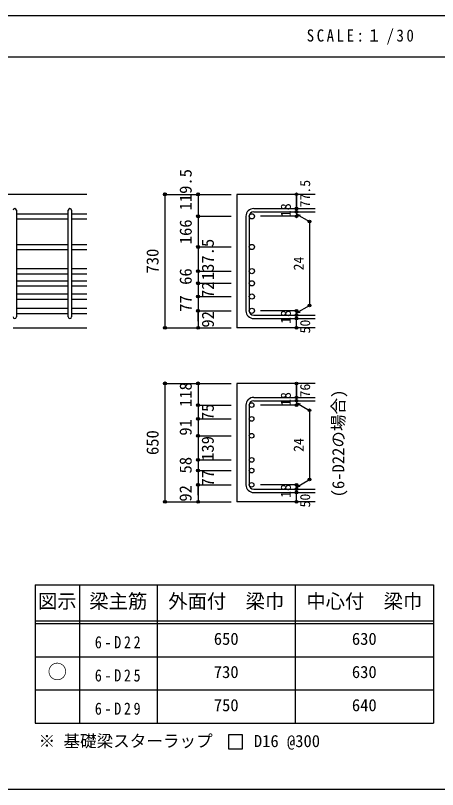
# Model space of a CAD drawing. Units: millimetres at full size, sheet at 1:30; details may follow other scales. Extents: x -5973 to 5954, y -4195 to 4201.
# Drawn here: x 1340 to 3633, y 3 to 4201 of the extents above; entities that cross this region are included whole.
import ezdxf
from ezdxf.enums import TextEntityAlignment as Align

# ---------------------------------------------------------------- set-up
doc = ezdxf.new("R2010")
doc.units = ezdxf.units.MM
doc.header["$LTSCALE"] = 30
doc.header["$PDMODE"] = 32
doc.header["$PDSIZE"] = 15
for name, color, linetype in [('0-1_躯体線', 2, 'Continuous'), ('0-5_基礎梁筋', 7, 'Continuous'), ('0-6_スタラップ筋', 7, 'Continuous'), ('0-7_文字', 4, 'Continuous'), ('0-D_寸法', 4, 'Continuous'), ('6-7_文字', 7, 'Continuous'), ('6-E_枠', 7, 'Continuous'), ('F-0_枠', 6, 'Continuous')]:
    doc.layers.add(name, color=color, linetype=linetype)
doc.styles.add('ＭＳ ゴシック', font='')
doc.styles.get('ＭＳ ゴシック').set_extended_font_data('MS Gothic')

msp = doc.modelspace()

# ---------------------------------------------------------------- linework, layer by layer
at = {"layer": '0-1_躯体線'}
for p, q in [((1727.44, 3231.03), (-222.56, 3231.03)), ((2967.44, 3231.03), (2542.44, 3231.03)), ((2542.44, 3231.03), (2542.44, 2507.53)), ((1327.44, 2507.53), (1727.44, 2507.53)), ((2967.44, 2507.53), (2542.44, 2507.53)), ((2967.44, 2205.67), (2542.44, 2205.67)), ((2542.44, 2205.67), (2542.44, 1563.67)), ((2967.44, 1563.67), (2542.44, 1563.67))]:
    msp.add_line(p, q, dxfattribs=at)
at = {"layer": '0-5_基礎梁筋'}
for p, q in [((1345.44, 3125.83), (1627.44, 3125.83)), ((1645.44, 3125.83), (1727.44, 3125.83)), ((1345.44, 3097.83), (1627.44, 3097.83)), ((1645.44, 3097.83), (1727.44, 3097.83)), ((1345.44, 2959.53), (1627.44, 2959.53)), ((1645.44, 2959.53), (1727.44, 2959.53)), ((1345.44, 2931.53), (1627.44, 2931.53)), ((1645.44, 2931.53), (1727.44, 2931.53)), ((1345.44, 2828.53), (1627.44, 2828.53)), ((1645.44, 2828.53), (1727.44, 2828.53)), ((1345.44, 2800.53), (1627.44, 2800.53)), ((1645.44, 2800.53), (1727.44, 2800.53)), ((1345.44, 2762.53), (1627.44, 2762.53)), ((1345.44, 2734.53), (1627.44, 2734.53)), ((1645.44, 2762.53), (1727.44, 2762.53)), ((1645.44, 2734.53), (1727.44, 2734.53)), ((1345.44, 2690.53), (1627.44, 2690.53)), ((1645.44, 2690.53), (1727.44, 2690.53)), ((1345.44, 2662.53), (1627.44, 2662.53)), ((1645.44, 2662.53), (1727.44, 2662.53)), ((1345.44, 2613.53), (1627.44, 2613.53)), ((1645.44, 2613.53), (1727.44, 2613.53)), ((1345.44, 2585.53), (1627.44, 2585.53)), ((1645.44, 2585.53), (1727.44, 2585.53))]:
    msp.add_line(p, q, dxfattribs=at)
at = {"layer": '0-5_基礎梁筋', "color": 3}
for centre, radius in [((2624.44, 3111.83), 14), ((2624.44, 2945.53), 14), ((2624.44, 2814.53), 14), ((2624.44, 2748.53), 14), ((2624.44, 2676.53), 14), ((2624.44, 2599.53), 14), ((2622.94, 2087.97), 12.5), ((2622.94, 2012.97), 12.5), ((2622.94, 1921.67), 12.5), ((2622.94, 1790.67), 12.5), ((2622.94, 1732.67), 12.5), ((2622.94, 1655.67), 12.5)]:
    msp.add_circle(centre, radius, dxfattribs=at)
at = {"layer": '0-6_スタラップ筋'}
for p, q in [((2634.44, 3153.83), (2967.44, 3153.83)), ((1345.44, 3144.83), (1345.44, 2566.53)), ((1627.44, 2566.53), (1627.44, 3144.83)), ((1645.44, 3144.83), (1645.44, 2566.53)), ((2592.44, 3111.83), (2592.44, 2599.53)), ((2610.44, 3111.83), (2610.44, 2599.53)), ((2634.44, 3135.83), (2967.44, 3135.83)), ((2634.44, 2575.53), (2967.44, 2575.53)), ((2634.44, 2557.53), (2967.44, 2557.53)), ((2634.44, 2129.97), (2967.44, 2129.97)), ((2634.44, 2111.97), (2967.44, 2111.97)), ((2592.44, 2087.97), (2592.44, 1655.67)), ((2610.44, 2087.97), (2610.44, 1655.67)), ((2634.44, 1631.67), (2967.44, 1631.67)), ((2634.44, 1613.67), (2967.44, 1613.67))]:
    msp.add_line(p, q, dxfattribs=at)
for centre, radius, start, end in [((1336.44, 3144.83), 9, 0, 180), ((1636.44, 3144.83), 9, 0, 180), ((2634.44, 3111.83), 42, 90, 180), ((2634.44, 3111.83), 24, 90, 180), ((1336.44, 2566.53), 9, 180, 0), ((1636.44, 2566.53), 9, 180, 0), ((2634.44, 2599.53), 42, 180, 270), ((2634.44, 2599.53), 24, 180, 270), ((2634.44, 2087.97), 42, 90, 180), ((2634.44, 2087.97), 24, 90, 180), ((2634.44, 1655.67), 42, 180, 270), ((2634.44, 1655.67), 24, 180, 270)]:
    msp.add_arc(centre, radius, start, end, dxfattribs=at)
at = {"layer": '0-D_寸法'}
for p, q in [((2152.44, 3231.03), (2332.44, 3231.03)), ((2152.44, 3231.03), (2332.44, 3231.03)), ((2152.44, 3231.03), (2152.44, 2507.53)), ((2332.44, 3231.03), (2512.44, 3231.03)), ((2332.44, 3231.03), (2512.44, 3231.03)), ((2332.44, 3231.03), (2332.44, 2507.53)), ((2867.44, 3153.83), (2867.44, 3231.03)), ((2867.44, 3231.03), (2867.44, 3153.83)), ((2867.44, 3135.83), (2867.44, 3153.83)), ((2332.44, 3111.83), (2512.44, 3111.83)), ((2332.44, 3111.83), (2512.44, 3111.83)), ((2867.44, 3111.83), (2671.35, 3111.83)), ((2867.44, 3135.83), (2867.44, 3111.83)), ((2867.44, 3123.83), (2937.5, 3083.39)), ((2867.44, 3123.83), (2886.76, 3118.66)), ((2937.5, 3083.39), (2937.5, 2627.98)), ((2332.44, 2945.53), (2512.44, 2945.53)), ((2332.44, 2945.53), (2512.44, 2945.53)), ((2332.44, 2814.53), (2512.44, 2814.53)), ((2332.44, 2748.53), (2512.44, 2748.53)), ((2332.44, 2676.53), (2512.44, 2676.53)), ((2867.44, 2587.53), (2937.5, 2627.98)), ((2332.44, 2599.53), (2512.44, 2599.53)), ((2332.44, 2543.57), (2332.44, 2599.53)), ((2867.44, 2599.53), (2671.35, 2599.53)), ((2867.44, 2575.53), (2867.44, 2599.53)), ((2867.44, 2587.53), (2886.76, 2592.71)), ((2867.44, 2557.53), (2867.44, 2575.53)), ((2867.44, 2507.53), (2867.44, 2557.53)), ((2152.44, 2507.53), (2332.44, 2507.53)), ((2332.44, 2507.53), (2512.44, 2507.53)), ((2152.44, 2205.67), (2332.44, 2205.67)), ((2152.44, 2205.67), (2332.44, 2205.67)), ((2152.44, 2205.67), (2152.44, 1563.67)), ((2332.44, 2205.67), (2512.44, 2205.67)), ((2332.44, 2205.67), (2512.44, 2205.67)), ((2332.44, 2205.67), (2332.44, 1563.67)), ((2867.44, 2129.97), (2867.44, 2205.67)), ((2867.44, 2205.67), (2867.44, 2129.97)), ((2867.44, 2111.97), (2867.44, 2129.97)), ((2867.44, 2111.97), (2867.44, 2087.97)), ((2867.44, 2099.97), (2937.5, 2059.53)), ((2867.44, 2099.97), (2886.76, 2094.8)), ((2332.44, 2087.97), (2512.44, 2087.97)), ((2332.44, 2087.97), (2512.44, 2087.97)), ((2867.44, 2087.97), (2671.35, 2087.97)), ((2937.5, 2059.53), (2937.5, 1684.12)), ((2332.44, 2012.97), (2512.44, 2012.97)), ((2332.44, 2012.97), (2512.44, 2012.97)), ((2332.44, 1921.67), (2512.44, 1921.67)), ((2332.44, 1921.67), (2512.44, 1921.67)), ((2332.44, 1790.67), (2512.44, 1790.67)), ((2332.44, 1790.67), (2512.44, 1790.67)), ((2332.44, 1732.67), (2512.44, 1732.67)), ((2332.44, 1732.67), (2512.44, 1732.67)), ((2867.44, 1643.67), (2937.5, 1684.12)), ((2332.44, 1655.67), (2512.44, 1655.67)), ((2332.44, 1655.67), (2512.44, 1655.67)), ((2332.44, 1599.71), (2332.44, 1655.67)), ((2867.44, 1655.67), (2671.35, 1655.67)), ((2867.44, 1631.67), (2867.44, 1655.67)), ((2867.44, 1643.67), (2886.76, 1648.85)), ((2867.44, 1613.67), (2867.44, 1631.67)), ((2867.44, 1563.67), (2867.44, 1613.67)), ((2152.44, 1563.67), (2332.44, 1563.67)), ((2332.44, 1563.67), (2512.44, 1563.67))]:
    msp.add_line(p, q, dxfattribs=at)
for centre, radius in [((2152.44, 3231.03), 8), ((2152.44, 3231.03), 7.2), ((2152.44, 3231.03), 6.4), ((2152.44, 3231.03), 5.6), ((2152.44, 3231.03), 4.8), ((2152.44, 3231.03), 4), ((2152.44, 3231.03), 3.2), ((2152.44, 3231.03), 2.4), ((2152.44, 3231.03), 1.6), ((2332.44, 3231.03), 8), ((2332.44, 3231.03), 7.2), ((2332.44, 3231.03), 6.4), ((2332.44, 3231.03), 5.6), ((2332.44, 3231.03), 4.8), ((2332.44, 3231.03), 4), ((2332.44, 3231.03), 3.2), ((2332.44, 3231.03), 2.4), ((2332.44, 3231.03), 1.6), ((2867.44, 3231.03), 4), ((2867.44, 3231.03), 3.6), ((2867.44, 3231.03), 3.2), ((2867.44, 3231.03), 2.8), ((2867.44, 3231.03), 2.4), ((2867.44, 3231.03), 2), ((2867.44, 3231.03), 1.6), ((2152.44, 3231.03), 0.8), ((2332.44, 3231.03), 0.8), ((2867.44, 3231.03), 1.2), ((2867.44, 3231.03), 0.8), ((2867.44, 3231.03), 0.4), ((2867.44, 3153.83), 4), ((2867.44, 3153.83), 3.6), ((2867.44, 3153.83), 3.2), ((2867.44, 3153.83), 2.8), ((2867.44, 3153.83), 2.4), ((2867.44, 3153.83), 2), ((2867.44, 3153.83), 1.6), ((2867.44, 3153.83), 1.2), ((2867.44, 3153.83), 0.8), ((2867.44, 3153.83), 0.4), ((2332.44, 3111.83), 8), ((2332.44, 3111.83), 7.2), ((2332.44, 3111.83), 6.4), ((2332.44, 3111.83), 5.6), ((2332.44, 3111.83), 4.8), ((2332.44, 3111.83), 4), ((2332.44, 3111.83), 3.2), ((2332.44, 3111.83), 2.4), ((2332.44, 3111.83), 1.6), ((2332.44, 3111.83), 0.8), ((2867.44, 3135.83), 4), ((2867.44, 3111.83), 4), ((2867.44, 3135.83), 3.6), ((2867.44, 3111.83), 3.6), ((2867.44, 3135.83), 3.2), ((2867.44, 3111.83), 3.2), ((2867.44, 3135.83), 2.8), ((2867.44, 3111.83), 2.8), ((2867.44, 3135.83), 2.4), ((2867.44, 3111.83), 2.4), ((2867.44, 3135.83), 2), ((2867.44, 3111.83), 2), ((2867.44, 3135.83), 1.6), ((2867.44, 3111.83), 1.6), ((2867.44, 3135.83), 1.2), ((2867.44, 3111.83), 1.2), ((2867.44, 3135.83), 0.8), ((2867.44, 3111.83), 0.8), ((2867.44, 3135.83), 0.4), ((2867.44, 3111.83), 0.4), ((2937.5, 3083.39), 4), ((2937.5, 3083.39), 3.6), ((2937.5, 3083.39), 3.2), ((2937.5, 3083.39), 2.8), ((2937.5, 3083.39), 2.4), ((2937.5, 3083.39), 2), ((2937.5, 3083.39), 1.6), ((2937.5, 3083.39), 1.2), ((2937.5, 3083.39), 0.8), ((2937.5, 3083.39), 0.4), ((2332.44, 2945.53), 8), ((2332.44, 2945.53), 7.2), ((2332.44, 2945.53), 6.4), ((2332.44, 2945.53), 5.6), ((2332.44, 2945.53), 4.8), ((2332.44, 2945.53), 4), ((2332.44, 2945.53), 3.2), ((2332.44, 2945.53), 2.4), ((2332.44, 2945.53), 1.6), ((2332.44, 2945.53), 0.8), ((2332.44, 2814.53), 8), ((2332.44, 2814.53), 7.2), ((2332.44, 2814.53), 6.4), ((2332.44, 2814.53), 5.6), ((2332.44, 2814.53), 4.8), ((2332.44, 2814.53), 4), ((2332.44, 2814.53), 3.2), ((2332.44, 2814.53), 2.4), ((2332.44, 2814.53), 1.6), ((2332.44, 2814.53), 0.8), ((2332.44, 2748.53), 8), ((2332.44, 2748.53), 7.2), ((2332.44, 2748.53), 6.4), ((2332.44, 2748.53), 5.6), ((2332.44, 2748.53), 4.8), ((2332.44, 2748.53), 4), ((2332.44, 2748.53), 3.2), ((2332.44, 2748.53), 2.4), ((2332.44, 2748.53), 1.6), ((2332.44, 2748.53), 0.8), ((2332.44, 2676.53), 8), ((2332.44, 2676.53), 7.2), ((2332.44, 2676.53), 6.4), ((2332.44, 2676.53), 5.6), ((2332.44, 2676.53), 4.8), ((2332.44, 2676.53), 4), ((2332.44, 2676.53), 3.2), ((2332.44, 2676.53), 2.4), ((2332.44, 2676.53), 1.6), ((2332.44, 2676.53), 0.8), ((2332.44, 2599.53), 8), ((2332.44, 2599.53), 7.2), ((2332.44, 2599.53), 6.4), ((2332.44, 2599.53), 5.6), ((2332.44, 2599.53), 4.8), ((2332.44, 2599.53), 4), ((2867.44, 2599.53), 4), ((2867.44, 2599.53), 3.6), ((2937.5, 2627.98), 4), ((2937.5, 2627.98), 3.6), ((2937.5, 2627.98), 3.2), ((2937.5, 2627.98), 2.8), ((2937.5, 2627.98), 2.4), ((2937.5, 2627.98), 2), ((2937.5, 2627.98), 1.6), ((2937.5, 2627.98), 1.2), ((2937.5, 2627.98), 0.8), ((2937.5, 2627.98), 0.4), ((2332.44, 2599.53), 3.2), ((2332.44, 2599.53), 2.4), ((2332.44, 2599.53), 1.6), ((2332.44, 2599.53), 0.8), ((2867.44, 2575.53), 4), ((2867.44, 2557.53), 4), ((2867.44, 2575.53), 3.6), ((2867.44, 2557.53), 3.6), ((2867.44, 2599.53), 3.2), ((2867.44, 2575.53), 3.2), ((2867.44, 2599.53), 2.8), ((2867.44, 2575.53), 2.8), ((2867.44, 2599.53), 2.4), ((2867.44, 2575.53), 2.4), ((2867.44, 2599.53), 2), ((2867.44, 2575.53), 2), ((2867.44, 2599.53), 1.6), ((2867.44, 2575.53), 1.6), ((2867.44, 2599.53), 1.2), ((2867.44, 2575.53), 1.2), ((2867.44, 2599.53), 0.8), ((2867.44, 2575.53), 0.8), ((2867.44, 2599.53), 0.4), ((2867.44, 2575.53), 0.4), ((2867.44, 2557.53), 3.2), ((2867.44, 2557.53), 2.8), ((2867.44, 2557.53), 2.4), ((2867.44, 2557.53), 2), ((2867.44, 2557.53), 1.6), ((2867.44, 2557.53), 1.2), ((2867.44, 2557.53), 0.8), ((2867.44, 2557.53), 0.4), ((2152.44, 2507.53), 7.2), ((2152.44, 2507.53), 6.4), ((2152.44, 2507.53), 5.6), ((2152.44, 2507.53), 4.8), ((2152.44, 2507.53), 4), ((2152.44, 2507.53), 3.2), ((2152.44, 2507.53), 2.4), ((2152.44, 2507.53), 1.6), ((2152.44, 2507.53), 0.8), ((2332.44, 2507.53), 7.2), ((2332.44, 2507.53), 6.4), ((2332.44, 2507.53), 5.6), ((2332.44, 2507.53), 4.8), ((2332.44, 2507.53), 4), ((2332.44, 2507.53), 3.2), ((2332.44, 2507.53), 2.4), ((2332.44, 2507.53), 1.6), ((2332.44, 2507.53), 0.8), ((2867.44, 2507.53), 4), ((2867.44, 2507.53), 3.6), ((2867.44, 2507.53), 3.2), ((2867.44, 2507.53), 2.8), ((2867.44, 2507.53), 2.4), ((2867.44, 2507.53), 2), ((2867.44, 2507.53), 1.6), ((2867.44, 2507.53), 1.2), ((2867.44, 2507.53), 0.8), ((2867.44, 2507.53), 0.4), ((2152.44, 2205.67), 8), ((2152.44, 2205.67), 7.2), ((2152.44, 2205.67), 6.4), ((2152.44, 2205.67), 5.6), ((2152.44, 2205.67), 4.8), ((2152.44, 2205.67), 4), ((2152.44, 2205.67), 3.2), ((2152.44, 2205.67), 2.4), ((2152.44, 2205.67), 1.6), ((2152.44, 2205.67), 0.8), ((2332.44, 2205.67), 8), ((2332.44, 2205.67), 7.2), ((2332.44, 2205.67), 6.4), ((2332.44, 2205.67), 5.6), ((2332.44, 2205.67), 4.8), ((2332.44, 2205.67), 4), ((2332.44, 2205.67), 3.2), ((2332.44, 2205.67), 2.4), ((2332.44, 2205.67), 1.6), ((2332.44, 2205.67), 0.8), ((2867.44, 2205.67), 4), ((2867.44, 2205.67), 3.6), ((2867.44, 2205.67), 3.2), ((2867.44, 2205.67), 2.8), ((2867.44, 2205.67), 2.4), ((2867.44, 2205.67), 2), ((2867.44, 2205.67), 1.6), ((2867.44, 2205.67), 1.2), ((2867.44, 2205.67), 0.8), ((2867.44, 2205.67), 0.4), ((2867.44, 2129.97), 4), ((2867.44, 2111.97), 4), ((2867.44, 2129.97), 3.6), ((2867.44, 2111.97), 3.6), ((2867.44, 2129.97), 3.2), ((2867.44, 2111.97), 3.2), ((2867.44, 2129.97), 2.8), ((2867.44, 2111.97), 2.8), ((2867.44, 2129.97), 2.4), ((2867.44, 2111.97), 2.4), ((2867.44, 2129.97), 2), ((2867.44, 2111.97), 2), ((2867.44, 2129.97), 1.6), ((2867.44, 2111.97), 1.6), ((2867.44, 2129.97), 1.2), ((2867.44, 2111.97), 1.2), ((2867.44, 2129.97), 0.8), ((2867.44, 2111.97), 0.8), ((2867.44, 2129.97), 0.4), ((2867.44, 2111.97), 0.4), ((2332.44, 2087.97), 8), ((2332.44, 2087.97), 7.2), ((2332.44, 2087.97), 6.4), ((2332.44, 2087.97), 5.6), ((2332.44, 2087.97), 4.8), ((2332.44, 2087.97), 4), ((2332.44, 2087.97), 3.2), ((2332.44, 2087.97), 2.4), ((2332.44, 2087.97), 1.6), ((2332.44, 2087.97), 0.8), ((2867.44, 2087.97), 4), ((2867.44, 2087.97), 3.6), ((2867.44, 2087.97), 3.2), ((2867.44, 2087.97), 2.8), ((2867.44, 2087.97), 2.4), ((2867.44, 2087.97), 2), ((2867.44, 2087.97), 1.6), ((2867.44, 2087.97), 1.2), ((2867.44, 2087.97), 0.8), ((2867.44, 2087.97), 0.4), ((2937.5, 2059.53), 4), ((2937.5, 2059.53), 3.6), ((2937.5, 2059.53), 3.2), ((2937.5, 2059.53), 2.8), ((2937.5, 2059.53), 2.4), ((2937.5, 2059.53), 2), ((2937.5, 2059.53), 1.6), ((2937.5, 2059.53), 1.2), ((2937.5, 2059.53), 0.8), ((2937.5, 2059.53), 0.4), ((2332.44, 2012.97), 8), ((2332.44, 2012.97), 7.2), ((2332.44, 2012.97), 6.4), ((2332.44, 2012.97), 5.6), ((2332.44, 2012.97), 4.8), ((2332.44, 2012.97), 4), ((2332.44, 2012.97), 3.2), ((2332.44, 2012.97), 2.4), ((2332.44, 2012.97), 1.6), ((2332.44, 2012.97), 0.8), ((2332.44, 1921.67), 8), ((2332.44, 1921.67), 7.2), ((2332.44, 1921.67), 6.4), ((2332.44, 1921.67), 5.6), ((2332.44, 1921.67), 4.8), ((2332.44, 1921.67), 4), ((2332.44, 1921.67), 3.2), ((2332.44, 1921.67), 2.4), ((2332.44, 1921.67), 1.6), ((2332.44, 1921.67), 0.8), ((2332.44, 1790.67), 8), ((2332.44, 1790.67), 7.2), ((2332.44, 1790.67), 6.4), ((2332.44, 1790.67), 5.6), ((2332.44, 1790.67), 4.8), ((2332.44, 1790.67), 4), ((2332.44, 1790.67), 3.2), ((2332.44, 1790.67), 2.4), ((2332.44, 1790.67), 1.6), ((2332.44, 1790.67), 0.8), ((2332.44, 1732.67), 8), ((2332.44, 1732.67), 7.2), ((2332.44, 1732.67), 6.4), ((2332.44, 1732.67), 5.6), ((2332.44, 1732.67), 4.8), ((2332.44, 1732.67), 4), ((2332.44, 1732.67), 3.2), ((2332.44, 1732.67), 2.4), ((2332.44, 1732.67), 1.6), ((2332.44, 1732.67), 0.8), ((2937.5, 1684.12), 4), ((2937.5, 1684.12), 3.6), ((2937.5, 1684.12), 3.2), ((2937.5, 1684.12), 2.8), ((2937.5, 1684.12), 2.4), ((2937.5, 1684.12), 2), ((2937.5, 1684.12), 1.6), ((2937.5, 1684.12), 1.2), ((2937.5, 1684.12), 0.8), ((2937.5, 1684.12), 0.4), ((2332.44, 1655.67), 8), ((2332.44, 1655.67), 7.2), ((2332.44, 1655.67), 6.4), ((2332.44, 1655.67), 5.6), ((2332.44, 1655.67), 4.8), ((2332.44, 1655.67), 4), ((2332.44, 1655.67), 3.2), ((2332.44, 1655.67), 2.4), ((2332.44, 1655.67), 1.6), ((2332.44, 1655.67), 0.8), ((2867.44, 1655.67), 4), ((2867.44, 1655.67), 3.6), ((2867.44, 1655.67), 3.2), ((2867.44, 1655.67), 2.8), ((2867.44, 1655.67), 2.4), ((2867.44, 1655.67), 2), ((2867.44, 1655.67), 1.6), ((2867.44, 1655.67), 1.2), ((2867.44, 1655.67), 0.8), ((2867.44, 1655.67), 0.4), ((2867.44, 1631.67), 4), ((2867.44, 1613.67), 4), ((2867.44, 1631.67), 3.6), ((2867.44, 1613.67), 3.6), ((2867.44, 1631.67), 3.2), ((2867.44, 1613.67), 3.2), ((2867.44, 1631.67), 2.8), ((2867.44, 1613.67), 2.8), ((2867.44, 1631.67), 2.4), ((2867.44, 1613.67), 2.4), ((2867.44, 1631.67), 2), ((2867.44, 1613.67), 2), ((2867.44, 1631.67), 1.6), ((2867.44, 1613.67), 1.6), ((2867.44, 1631.67), 1.2), ((2867.44, 1613.67), 1.2), ((2867.44, 1631.67), 0.8), ((2867.44, 1613.67), 0.8), ((2867.44, 1631.67), 0.4), ((2867.44, 1613.67), 0.4), ((2152.44, 1563.67), 7.2), ((2152.44, 1563.67), 6.4), ((2152.44, 1563.67), 5.6), ((2152.44, 1563.67), 4.8), ((2152.44, 1563.67), 4), ((2152.44, 1563.67), 3.2), ((2152.44, 1563.67), 2.4), ((2152.44, 1563.67), 1.6), ((2152.44, 1563.67), 0.8), ((2332.44, 1563.67), 7.2), ((2332.44, 1563.67), 6.4), ((2332.44, 1563.67), 5.6), ((2332.44, 1563.67), 4.8), ((2332.44, 1563.67), 4), ((2332.44, 1563.67), 3.2), ((2332.44, 1563.67), 2.4), ((2332.44, 1563.67), 1.6), ((2332.44, 1563.67), 0.8), ((2867.44, 1563.67), 4), ((2867.44, 1563.67), 3.6), ((2867.44, 1563.67), 3.2), ((2867.44, 1563.67), 2.8), ((2867.44, 1563.67), 2.4), ((2867.44, 1563.67), 2), ((2867.44, 1563.67), 1.6), ((2867.44, 1563.67), 1.2), ((2867.44, 1563.67), 0.8), ((2867.44, 1563.67), 0.4)]:
    msp.add_circle(centre, radius, dxfattribs=at)
at = {"layer": '0-D_寸法', "color": 7}
for p in [(2152.44, 3231.03), (2152.44, 3231.03), (2332.44, 3231.03), (2867.44, 3231.03), (2867.44, 3153.83), (2332.44, 3111.83), (2867.44, 3135.83), (2867.44, 3111.83), (2937.5, 3083.39), (2332.44, 2945.53), (2332.44, 2814.53), (2332.44, 2814.53), (2332.44, 2748.53), (2332.44, 2748.53), (2332.44, 2676.53), (2332.44, 2676.53), (2332.44, 2599.53), (2332.44, 2599.53), (2867.44, 2599.53), (2867.44, 2599.53), (2937.5, 2627.98), (2867.44, 2575.53), (2867.44, 2557.53), (2152.44, 2507.53), (2152.44, 2507.53), (2332.44, 2507.53), (2867.44, 2507.53), (2152.44, 2205.67), (2332.44, 2205.67), (2867.44, 2205.67), (2867.44, 2129.97), (2867.44, 2111.97), (2332.44, 2087.97), (2867.44, 2087.97), (2937.5, 2059.53), (2332.44, 2012.97), (2332.44, 1921.67), (2332.44, 1790.67), (2332.44, 1732.67), (2937.5, 1684.12), (2332.44, 1655.67), (2867.44, 1655.67), (2867.44, 1631.67), (2867.44, 1613.67), (2152.44, 1563.67), (2332.44, 1563.67), (2867.44, 1563.67)]:
    msp.add_point(p, dxfattribs=at)
at = {"layer": '6-7_文字'}
msp.add_lwpolyline([(2497.79, 223.79), (2572.79, 223.79), (2572.79, 298.79), (2497.79, 298.79)], close=True, dxfattribs=at)
at = {"layer": '6-E_枠', "color": 3}
for p, q in [((1447.71, 1112.77), (1447.71, 362.77)), ((1447.71, 1112.77), (3610.24, 1112.77)), ((3610.24, 1112.77), (3610.24, 362.77)), ((1447.71, 362.77), (3610.24, 362.77))]:
    msp.add_line(p, q, dxfattribs=at)
at = {"layer": '6-E_枠'}
for p, q in [((1687.71, 1112.77), (1687.71, 362.77)), ((2110.24, 1112.77), (2110.24, 362.77)), ((2860.24, 1112.77), (2860.24, 362.77)), ((1447.71, 917.77), (3610.24, 917.77)), ((1447.71, 902.77), (3610.24, 902.77)), ((1447.71, 722.77), (3610.24, 722.77)), ((1447.71, 542.77), (3610.24, 542.77))]:
    msp.add_line(p, q, dxfattribs=at)
at = {"layer": 'F-0_枠'}
msp.add_line((-5972.88, 4201.15), (5954.1, 4201.15), dxfattribs=at)
at = {"layer": 'F-0_枠', "color": 2}
for p, q in [((-5972.88, 3976.15), (3723.6, 3976.15)), ((3723.6, 2.95), (-5972.88, 2.95))]:
    msp.add_line(p, q, dxfattribs=at)

# ---------------------------------------------------------------- texts
at = {"layer": '0-7_文字', "color": 7, "style": 'ＭＳ ゴシック'}
msp.add_text('(6-D22の場合)', height=65.98, rotation=90, dxfattribs=at).set_placement((3146.43, 1587.64), align=Align.BOTTOM_LEFT)
at = {"layer": '0-D_寸法', "style": 'ＭＳ ゴシック'}
for s, height, p in [('119.5', 65.98, (2317.39, 3143.84)), ('77.5', 54.99, (2957.44, 3159.83)), ('18', 54.99, (2852.44, 3107.33)), ('166', 65.98, (2317.69, 2960.39)), ('137.5', 65.98, (2437.73, 2765.58)), ('730', 65.98, (2137.44, 2801.78)), ('24', 54.99, (2922.5, 2818.18)), ('66', 65.98, (2317.41, 2740.27)), ('72', 65.98, (2437.69, 2668.43)), ('77', 65.98, (2317.46, 2593.92)), ('92', 65.98, (2438.12, 2508.24)), ('18', 54.99, (2852.44, 2529.03)), ('50', 54.99, (2957.44, 2476.53)), ('118', 65.98, (2317.57, 2077.58)), ('76', 54.99, (2957.42, 2129.33)), ('18', 54.99, (2852.44, 2083.47)), ('75', 65.98, (2437.32, 2005.88)), ('91', 65.98, (2317.08, 1922.28)), ('650', 65.98, (2137.44, 1817.17)), ('139', 65.98, (2437.23, 1785.39)), ('24', 54.99, (2922.5, 1834.32)), ('58', 65.98, (2317.21, 1717.14)), ('77', 65.98, (2438.13, 1646.16)), ('92', 65.98, (2316.75, 1564.38)), ('18', 54.99, (2852.44, 1585.17)), ('50', 54.99, (2957.44, 1532.67))]:
    msp.add_text(s, height=height, rotation=90, dxfattribs=at).set_placement(p, align=Align.BOTTOM_LEFT)
at = {"layer": '6-7_文字', "color": 2, "style": 'ＭＳ ゴシック'}
for s, p in [('図示', (1462.71, 962.77)), ('梁主筋', (1741.48, 962.77)), ('外面付\u3000梁巾', (2170.24, 962.77)), ('中心付\u3000梁巾', (2920.24, 962.77)), ('○', (1515.21, 580.27))]:
    msp.add_text(s, height=76.98, dxfattribs=at).set_placement(p, align=Align.BOTTOM_LEFT)
at = {"layer": '6-7_文字', "style": 'ＭＳ ゴシック'}
for s, p in [('650', (2417.74, 767.77)), ('630', (3167.74, 767.77)), ('730', (2417.74, 587.77)), ('630', (3167.74, 587.77)), ('750', (2417.74, 407.77)), ('640', (3167.74, 407.77)), ('※ 基礎梁スターラップ     D16 @300', (1466.27, 213.19))]:
    msp.add_text(s, height=65.98, dxfattribs=at).set_placement(p, align=Align.BOTTOM_LEFT)
at = {"layer": '6-7_文字', "color": 2, "insert": (2922.26, 4043.65), "char_height": 65.98, "attachment_point": 7, "style": 'ＭＳ ゴシック'}
msp.add_mtext('\\T1.34;\\W0.9;SCALE:１/30', dxfattribs=at)
at = {"layer": '6-7_文字', "char_height": 65.98, "attachment_point": 7, "style": 'ＭＳ ゴシック'}
for s, insert in [('\\T1.38;\\W0.85;6-D22', (1771.48, 767.77)), ('\\T1.38;\\W0.85;6-D25', (1771.48, 587.77)), ('\\T1.38;\\W0.85;6-D29', (1771.48, 407.77))]:
    msp.add_mtext(s, dxfattribs=dict(at, insert=insert))

doc.saveas('drawing.dxf')
